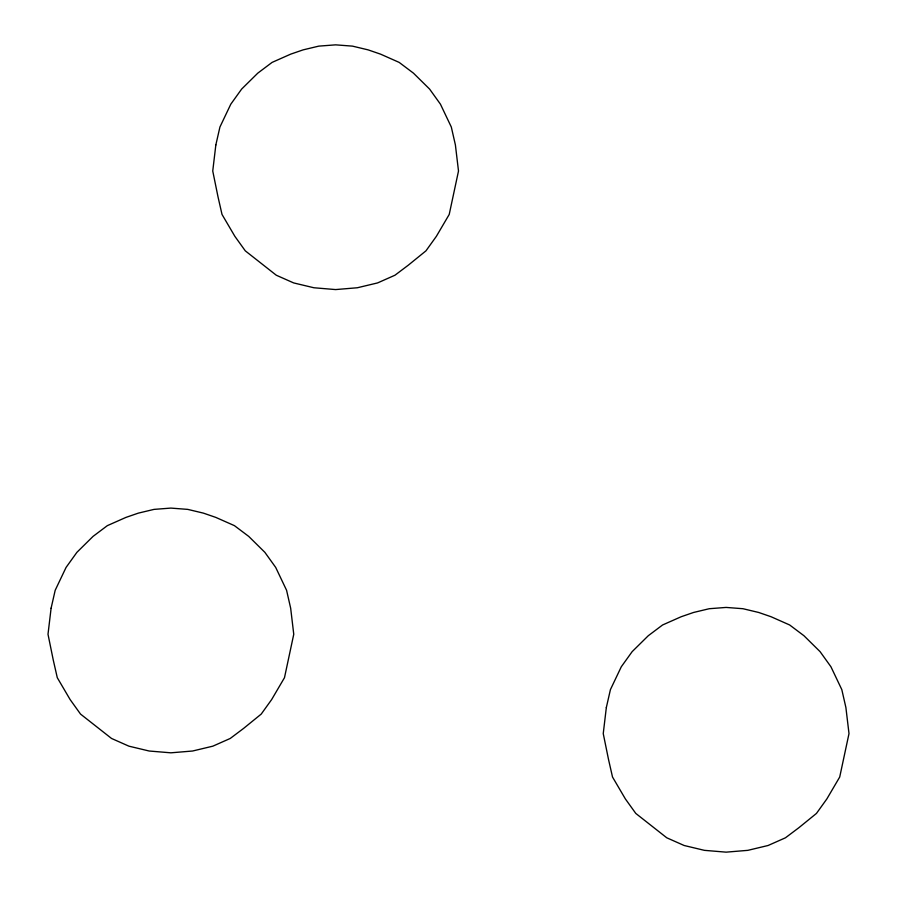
<?xml version="1.0" encoding="UTF-8"?>
<svg xmlns="http://www.w3.org/2000/svg" width="897" height="897" viewBox="0 0 897 897"><rect width="100%" height="100%" fill="white"/><g stroke="black" fill="none" stroke-linecap="round" stroke-linejoin="round"><path stroke-width="1.35" d="M51.107 608.188L48.001 634.269L53.282 660.125L57.285 677.695L70.123 699.57L80.539 714.09L111.542 738.466L128.921 746.169L149.16 751.013L170.879 752.818L192.597 751.013L212.847 746.169L230.226 738.466L243.558 728.442L261.218 714.09L271.645 699.57L284.484 677.695L293.756 634.269L290.662 608.188L286.58 590.293L275.704 567.431L264.862 552.328L248.704 536.384L234.42 525.642L215.807 517.401L203.417 513.129L187.731 509.384L170.879 508.094L154.037 509.384L138.34 513.129L125.95 517.401L107.348 525.642L93.064 536.384L76.907 552.328L66.064 567.431L55.188 590.293L51.107 608.188M215.841 144.944L212.746 171.024L218.016 196.869L222.019 214.45L234.857 236.315L245.285 250.846L276.287 275.222L293.667 282.925L313.905 287.758L335.624 289.574L357.342 287.758L377.581 282.925L394.96 275.222L408.292 265.187L425.963 250.846L436.379 236.315L449.218 214.45L458.502 171.024L455.396 144.944L451.314 127.038L440.438 104.187L429.596 89.072L413.439 73.139L399.165 62.398L380.552 54.145L368.162 49.884L352.465 46.128L335.624 44.85L318.783 46.128L303.085 49.884L290.695 54.145L272.083 62.398L257.798 73.139L241.641 89.072L230.798 104.187L219.922 127.038L215.841 144.944M606.338 707.52L603.244 733.6L608.514 759.456L612.516 777.026L625.355 798.902L635.782 813.422L666.774 837.798L684.153 845.501L704.403 850.345L726.122 852.15L747.84 850.345L768.079 845.501L785.458 837.798L798.79 827.774L816.461 813.422L826.877 798.902L839.715 777.026L848.999 733.6L845.893 707.52L841.812 689.625L830.936 666.763L820.093 651.659L803.936 635.715L789.652 624.974L771.05 616.732L758.66 612.46L742.963 608.715L726.122 607.426L709.269 608.715L693.583 612.46L681.193 616.732L662.58 624.974L648.296 635.715L632.138 651.659L621.296 666.763L610.42 689.625L606.338 707.52"/></g></svg>
